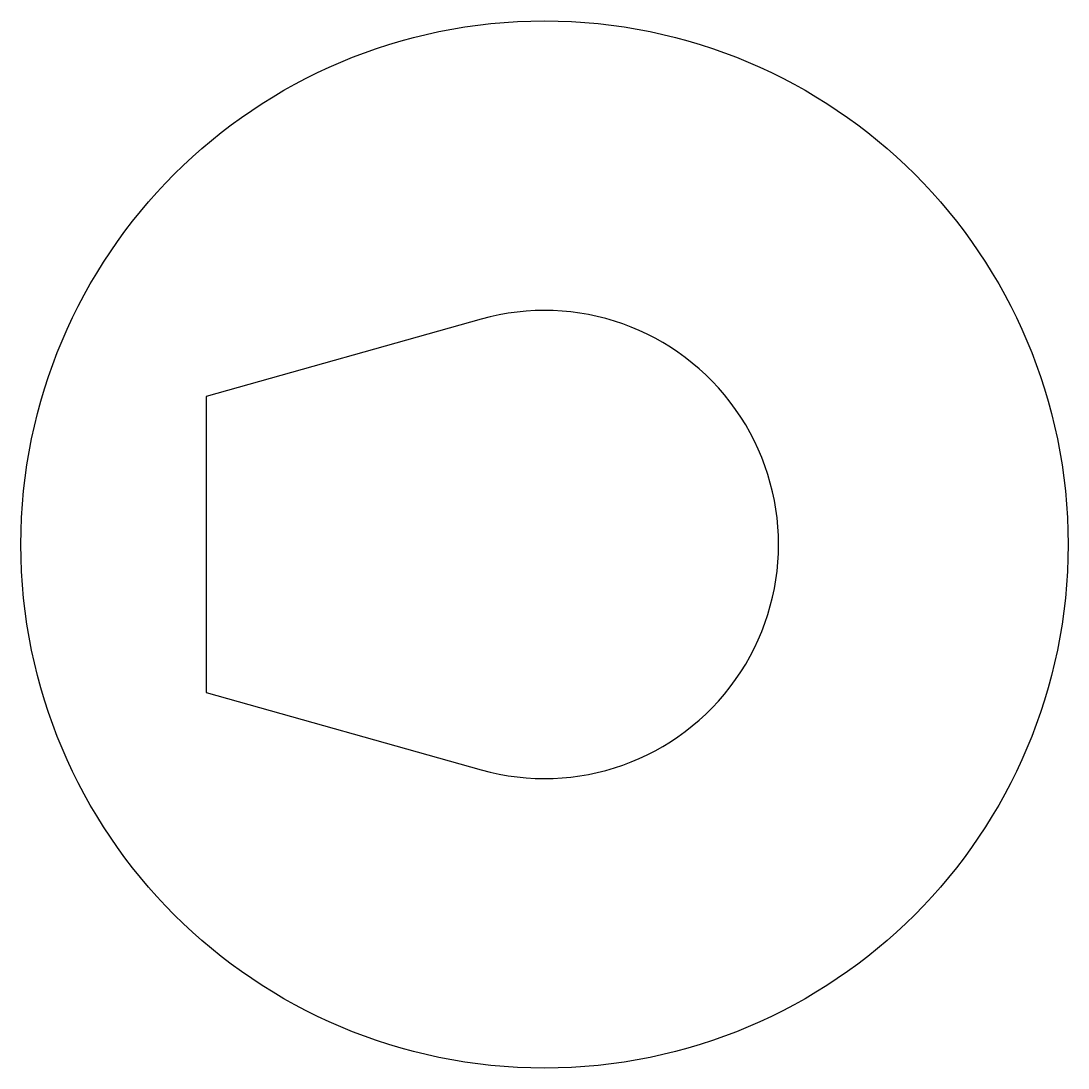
# Model space of a CAD drawing. Header units: millimetres. Extents: x -201.7 to -131.7, y 255 to 325.
import ezdxf

# ---------------------------------------------------------------- set-up
doc = ezdxf.new("R2010")
doc.units = ezdxf.units.MM
doc.layers.get('0').update_dxf_attribs({"linetype": 'CONTINUOUS'})

msp = doc.modelspace()

# ---------------------------------------------------------------- linework, layer by layer
msp.add_lwpolyline([(-189.3, 299.895), (-189.3, 280.105), (-170.903, 274.938, 1.319536), (-170.903, 305.062)], format="xyb", close=True)
msp.add_lwpolyline([(-189.3, 299.895), (-189.3, 280.105), (-170.903, 274.938, 1.319536), (-170.903, 305.062)], format="xyb", close=True)
msp.add_circle((-166.672, 290), 35)
msp.add_circle((-166.672, 290), 35)

doc.saveas('drawing.dxf')
